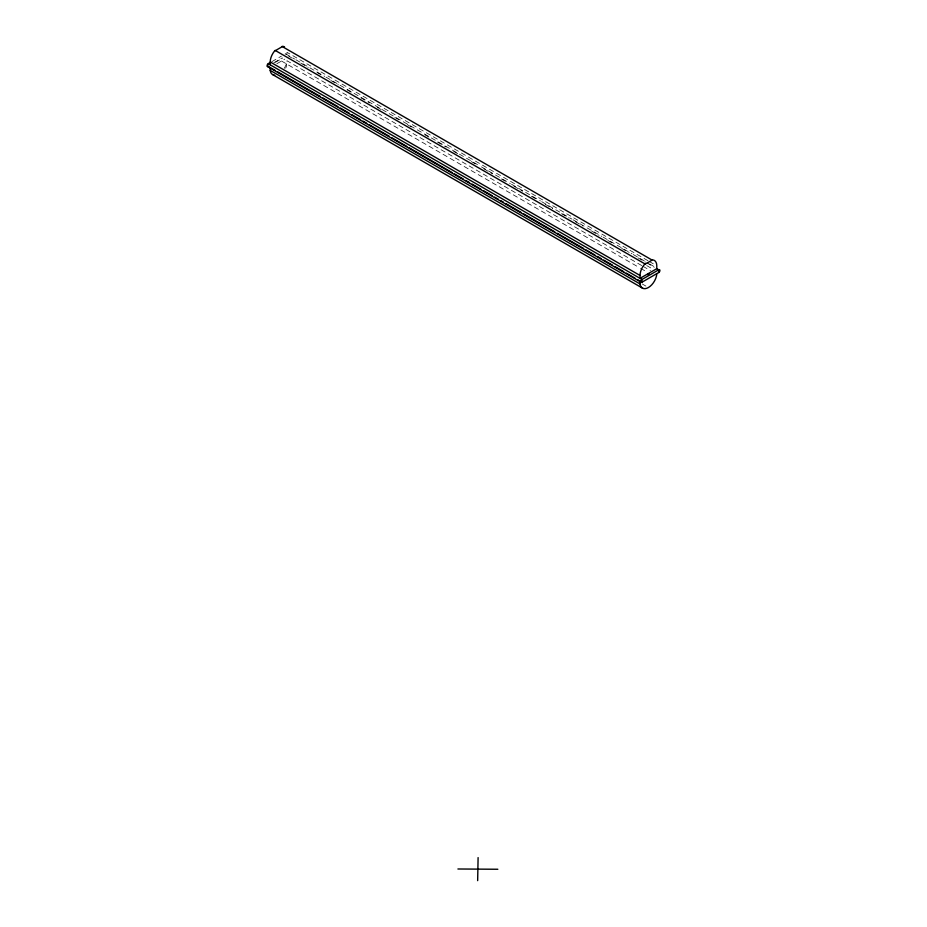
<?xml version="1.0" encoding="UTF-8"?>
<svg xmlns="http://www.w3.org/2000/svg" width="927" height="927" viewBox="0 0 927 927"><rect width="100%" height="100%" fill="white"/><g stroke="black" fill="none" stroke-linecap="round" stroke-linejoin="round"><path stroke-width="0.7" stroke-dasharray="4.63 3.48" d="M271.854 61.645L281.426 56.118M273.813 62.769L282.19 57.938M275.446 62.283L282.619 58.134M276.849 63.731L284.786 59.143M648.008 260.742L286.976 52.306L286.976 55.168L291.982 58.065M649.259 261.472L654.265 264.369M285.84 53.963L294.624 59.027M295.875 59.757L324.717 76.408M325.98 77.126L480.232 166.188M481.484 166.918L510.325 183.569M511.577 184.288L540.429 200.939M541.681 201.669L571.774 219.039M573.037 219.769L601.878 236.42M603.129 237.15L631.971 253.801M633.234 254.519L648.274 263.21M649.537 263.928L654.543 266.825M300.765 63.14L308.285 67.474M317.057 72.538L322.075 75.435M330.846 80.51L338.367 84.844M347.138 89.919L352.156 92.804M360.927 97.88L369.711 102.943M377.231 107.289L382.248 110.174M394.775 117.416L399.792 120.313M407.312 124.658L412.33 127.544M424.867 134.786L429.885 137.683M437.405 142.028L446.177 147.092M453.697 151.437L458.714 154.322M471.252 161.565L476.258 164.461M483.778 168.807L492.561 173.87M501.333 178.934L506.351 181.831M513.871 186.176L522.643 191.24M531.414 196.304L536.432 199.201M545.203 204.264L552.735 208.61M561.507 213.673L569.027 218.019M575.296 221.634L582.816 225.979M591.588 231.043L599.109 235.388M607.892 240.452L612.898 243.349M621.681 248.413L629.201 252.758M637.973 257.822L645.493 262.167M646.745 262.886L654.265 267.231M646.745 265.597L651.762 268.494M641.739 265.574L286.976 60.753A11.947 6.906 -60 0 1 284.16 68.413M642.99 266.292L650.511 270.638M281.518 61.031L639.352 267.625M640.603 268.343L646.861 271.959M642.133 283.917L645.899 286.084M286.223 63.743L286.431 64.206A4.589 2.654 -60 0 1 285.586 68.308M285.018 54.044A1.657 0.962 -60 0 1 286.153 54.392"/><path stroke-width="1.39" d="M477.66 880.65L478.1 857.602M284.519 46.883A11.842 6.837 -60 0 0 282.781 46.35L274.415 51.182A11.842 6.837 -60 0 0 270.22 61.982L270.22 64.844M656.779 268.679L656.779 265.817A11.842 6.837 -60 0 0 652.585 259.85L644.219 264.693A11.842 6.837 -60 0 0 640.024 275.481L640.024 278.343L656.779 268.679L658.738 269.803A1.657 0.962 -60 0 1 659.908 270.487A1.657 0.962 -60 0 1 658.738 272.515L641.982 282.19A1.657 0.962 -60 0 1 640.812 281.507A1.657 0.962 -60 0 1 641.982 279.479L658.738 269.803L658.738 272.515M270.661 62.329L268.262 63.708L641.982 279.479L641.982 282.19M457.915 868.993L497.845 869.259M282.04 46.42L651.843 259.931M275.157 50.394L644.96 263.905M270.22 61.982L640.024 275.481M268.262 66.42L275.238 70.452M277.741 71.9L320.371 96.501M322.874 97.949L337.915 106.64M340.418 108.088L349.201 113.152M351.704 114.6L360.476 119.664M362.99 121.113L366.744 123.279M369.259 124.728L389.317 136.315M391.82 137.764L406.86 146.443M409.375 147.891L451.994 172.503M454.497 173.952L463.268 179.015M465.783 180.464L469.537 182.631M472.052 184.079L480.823 189.143M483.326 190.591L492.11 195.655M494.612 197.103L498.378 199.282M500.881 200.73L503.384 202.167M505.899 203.616L520.939 212.306M523.442 213.755L554.786 231.843M557.289 233.291L583.616 248.494M586.119 249.942L594.902 255.006M597.405 256.455L601.171 258.621M603.674 260.07L612.446 265.134M614.96 266.582L623.732 271.657M626.235 273.094L635.018 278.17M637.521 279.618L640.024 281.055L640.024 283.929A11.947 6.906 -60 0 0 648.402 287.532A11.947 6.906 -60 0 0 656.779 274.253M267.44 66.512L641.16 282.272M270.22 67.555L270.22 70.417L640.024 283.929M273.036 74.832L642.84 288.332M274.705 75.18A11.947 6.906 -60 0 1 270.22 70.417M268.575 66.199A1.657 0.962 -60 0 1 267.161 66.165A1.657 0.962 -60 0 1 267.764 64.125A1.657 0.962 -60 0 1 269.282 63.801M647.567 274.647A4.589 2.654 -60 0 1 649.248 273.674"/></g></svg>
